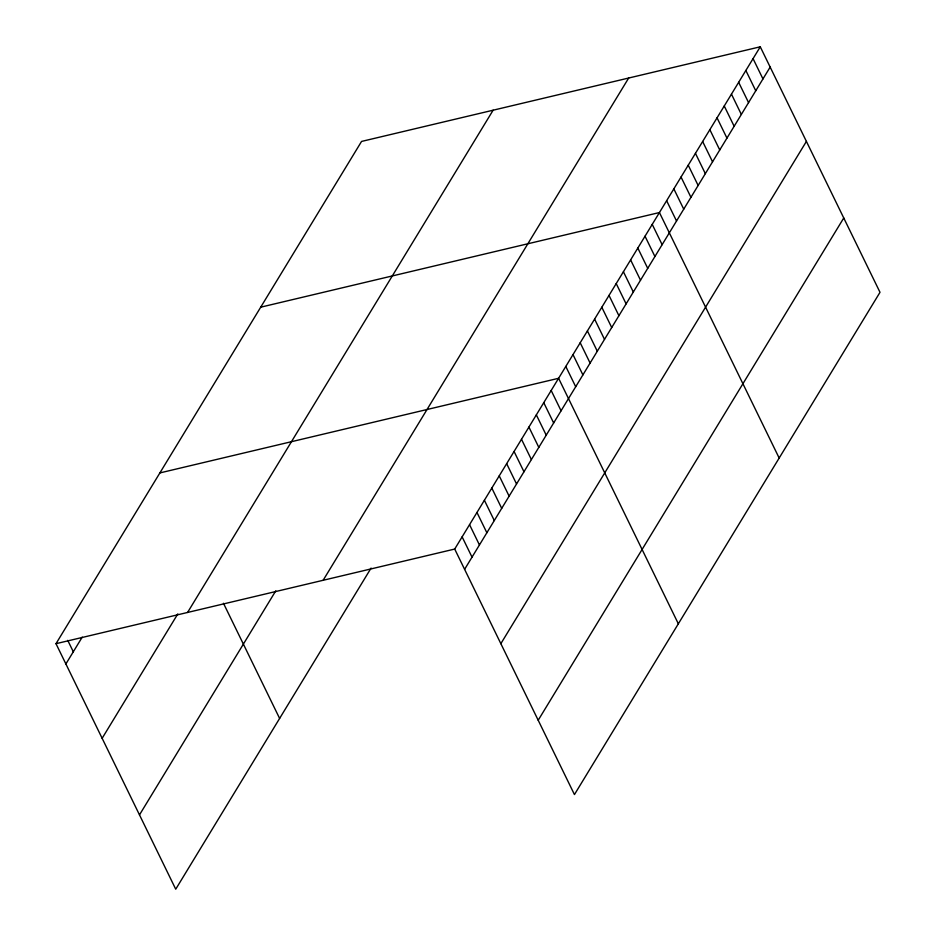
<?xml version="1.0" encoding="UTF-8"?>
<svg xmlns="http://www.w3.org/2000/svg" width="936" height="936" viewBox="0 0 936 936"><rect width="100%" height="100%" fill="white"/><g stroke="black" fill="none" stroke-linecap="round" stroke-linejoin="round"><path stroke-width="1.4" d="M371.089 568.082L175.734 889.2L55.996 643.687L361.553 141.43L760.266 46.8L880.004 292.313L574.447 794.57L454.709 549.058L760.266 46.8M65.883 663.975L82.216 637.147M102.141 738.305L177.828 613.887M187.574 612.46L493.12 110.202M139.487 814.882L275.781 590.838M323.131 580.285L628.688 78.027M464.607 569.345L770.164 67.088M500.854 643.664L806.411 141.406M538.2 720.24L843.757 217.983M260.711 307.183L659.435 212.542L779.173 458.055M159.88 472.926L558.593 378.296L678.343 623.797M55.996 643.687L454.709 549.058M753.059 58.64L762.957 78.928M745.863 70.481L755.75 90.757M738.656 82.321L748.554 102.597M731.461 94.162L741.347 114.438M724.253 105.99L734.152 126.278M717.046 117.831L726.944 138.118M709.851 129.671L719.737 149.959M702.643 141.511L712.542 161.799M695.448 153.352L705.334 173.64M688.241 165.192L698.139 185.48M681.034 177.033L690.932 197.309M673.838 188.873L683.725 209.149M666.631 200.702L676.529 220.99M652.228 224.383L662.126 244.67M645.033 236.223L654.919 256.511M637.825 248.063L647.724 268.351M630.618 259.904L640.517 280.192M623.423 271.744L633.309 292.02M616.216 283.585L626.114 303.861M609.02 295.413L618.907 315.701M601.813 307.254L611.711 327.541M594.606 319.094L604.504 339.382M587.41 330.935L597.297 351.222M580.203 342.775L590.101 363.063M573.007 354.615L582.894 374.903M565.8 366.456L575.698 386.732M551.175 390.487L561.073 410.775M543.757 402.691L553.656 422.967M536.34 414.882L546.226 435.17M528.922 427.085L538.808 447.361M521.492 439.276L531.391 459.564M514.075 451.48L523.973 471.767M506.657 463.671L516.543 483.959M499.239 475.874L509.125 496.162M491.81 488.065L501.708 508.353M484.392 500.269L494.29 520.556M476.974 512.472L486.86 532.748M469.556 524.663L479.443 544.951M462.127 536.866L472.025 557.142M223.458 603.264L279.618 718.427M67.743 640.364L73.312 651.784"/></g></svg>
